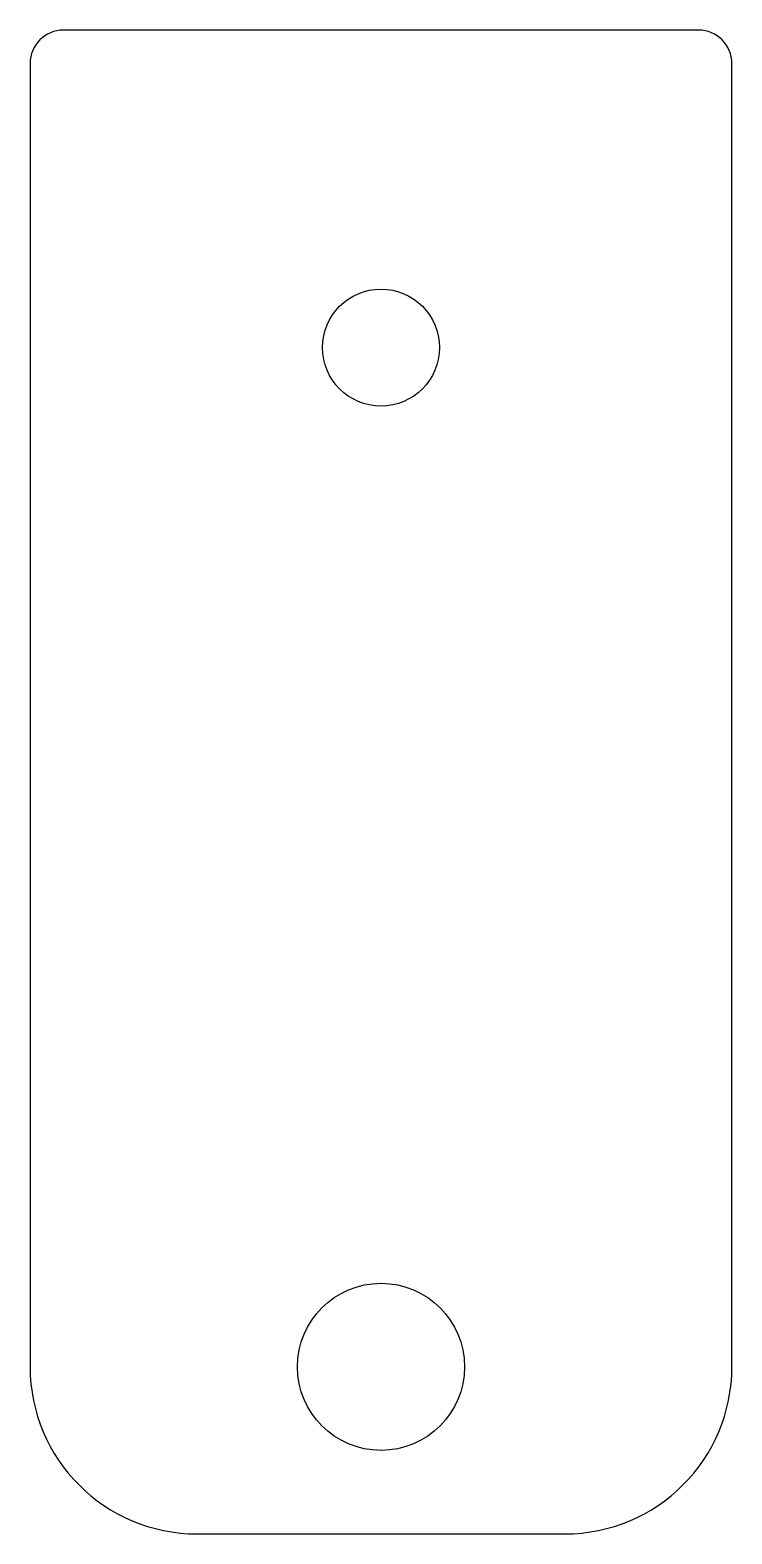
# Model space of a CAD drawing. Extents: x -10.5 to 10.5, y -24.5 to 20.5.
import ezdxf

# ---------------------------------------------------------------- set-up
doc = ezdxf.new("R2010")
doc.units = 0
doc.layers.get('0').update_dxf_attribs({"linetype": 'CONTINUOUS'})

msp = doc.modelspace()

# ---------------------------------------------------------------- linework, layer by layer
at = {"color": 7, "linetype": 'CONTINUOUS'}
for p, q in [((9.5, 20.5), (-9.5, 20.5)), ((-10.5, 19.5), (-10.5, -19.5)), ((10.5, -19.5), (10.5, 19.5)), ((-5.5, -24.5), (5.5, -24.5))]:
    msp.add_line(p, q, dxfattribs=at)
for centre, radius in [((0, 11), 1.75), ((0, -19.5), 2.5)]:
    msp.add_circle(centre, radius, dxfattribs=at)
for centre, radius, start, end in [((-9.5, 19.5), 1, 90, 180), ((9.5, 19.5), 1, 0, 90), ((-5.5, -19.5), 5, 180, 270), ((5.5, -19.5), 5, 270, 0)]:
    msp.add_arc(centre, radius, start, end, dxfattribs=at)

doc.saveas('drawing.dxf')
